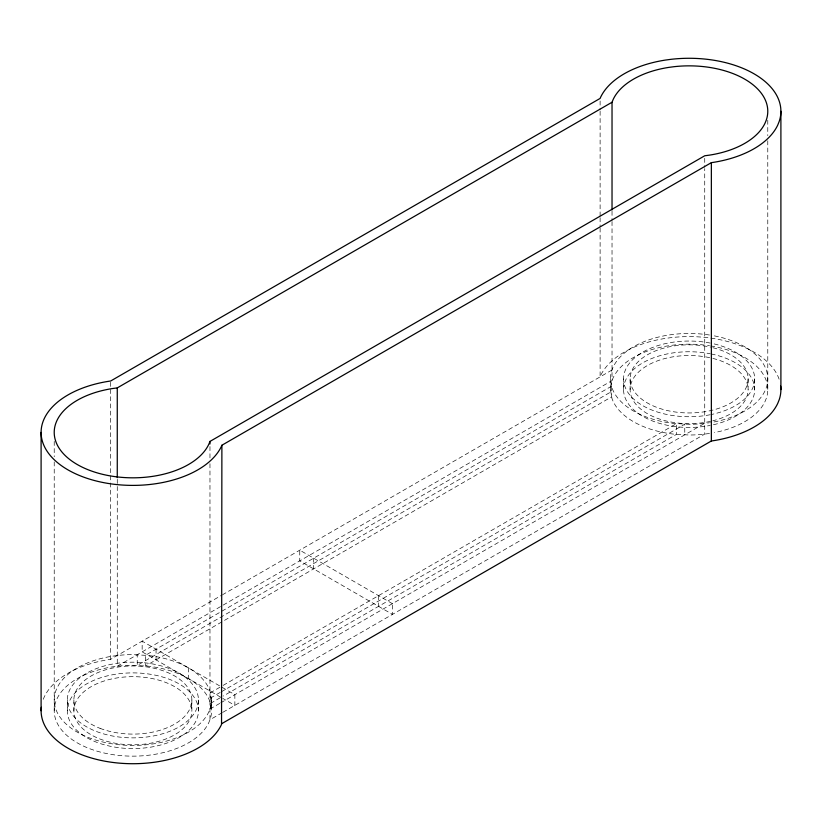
<?xml version="1.0" encoding="UTF-8"?>
<svg xmlns="http://www.w3.org/2000/svg" width="822" height="822" viewBox="0 0 822 822"><rect width="100%" height="100%" fill="white"/><g stroke="black" fill="none" stroke-linecap="round" stroke-linejoin="round"><path stroke-width="0.62" stroke-dasharray="4.11 3.08" d="M611.969 370.023L222.741 594.625M43.278 699.265A91.787 52.988 0 0 1 109.131 659.552L110.641 659.347L222.063 595.015M219.906 687.254L210.473 692.699L210.473 703.406L219.906 697.96M223.173 685.363L676.424 423.679L676.424 434.386L223.173 696.07M220.132 692.473L211.398 697.518L211.398 708.215M221.221 691.847L684.767 424.224L684.767 434.93M209.97 709.047L220.132 703.18M220.789 702.8L704.464 423.433M222.197 712.684L209.97 719.753L209.97 463.228M222.957 712.253L704.731 434.098L704.731 168.602M709.478 433.461L704.464 434.139A78.665 45.416 0 0 1 689.113 435.013L673.773 434.139A78.665 45.416 0 0 1 611.969 398.454L610.458 389.597A78.665 45.416 0 0 1 611.969 380.73L613.14 377.843A78.665 45.416 0 0 1 668.759 345.723L673.773 345.045A78.665 45.416 0 0 1 709.478 345.723M220.954 697.354L142.155 651.856L142.155 641.15L234.856 694.672L234.856 705.379L222.803 698.423M709.478 335.016A78.665 45.416 0 0 0 673.773 334.349L668.759 335.016A78.665 45.416 0 0 0 610.458 378.891L611.969 387.748A78.665 45.416 0 0 0 673.773 423.433L689.113 424.306A78.665 45.416 0 0 0 709.478 422.755M211.542 700.025L210.031 691.168A78.665 45.416 0 0 0 148.227 655.483L132.887 654.61A78.665 45.416 0 0 0 117.536 655.483L112.522 656.162A78.665 45.416 0 0 0 77.258 732.145A78.665 45.416 0 0 0 208.86 711.78L210.031 708.893A78.665 45.416 0 0 0 211.542 700.025L211.542 710.732A78.665 45.416 0 0 1 210.031 719.589L208.86 722.487A78.665 45.416 0 0 1 77.258 742.852A78.665 45.416 0 0 1 112.522 666.868L117.536 666.19A78.665 45.416 0 0 1 132.887 665.317L148.227 666.19A78.665 45.416 0 0 1 210.031 701.875L211.542 710.732M767.779 120.248L767.779 135.64M767.779 140.768L767.779 389.597M754.668 378.891L754.668 389.597A65.555 37.843 0 0 1 711.205 425.231M748.112 378.891L748.112 389.597A58.999 34.062 0 0 1 712.88 420.772M704.731 158.338L704.731 167.318M630.125 378.891L630.125 389.597M710.187 343.051A65.555 37.843 0 0 0 623.569 378.891L623.569 389.597A65.555 37.843 0 0 0 710.187 425.426M612.03 211.275L612.03 220.255M612.03 221.529L612.03 380.576L117.269 666.231L117.269 478.969M610.458 378.891L610.602 392.104L137.233 665.399L137.233 654.692M600.111 100.993L600.111 109.973M600.111 111.258L600.111 216.422M600.111 217.707L600.111 226.687M600.111 227.971L600.111 376.753L600.461 375.88A91.787 52.988 0 0 1 665.368 338.407L671.214 337.626A91.787 52.988 0 0 1 779.831 381.531M378.552 595.662L378.552 606.359M313.655 558.189L313.655 568.896M209.97 446.552L209.97 458.101M198.431 700.025L198.431 710.732A65.555 37.843 0 0 1 100.109 743.509A65.555 37.843 0 0 1 100.109 677.955A65.555 37.843 0 0 1 198.431 710.732M191.875 700.025L191.875 710.732A58.999 34.062 0 0 1 103.387 740.232A58.999 34.062 0 0 1 103.387 681.233A58.999 34.062 0 0 1 191.875 710.732M188.505 667.916L188.505 678.623M156.057 649.185L156.057 659.881M110.641 382.302L110.641 659.347M73.888 700.025L73.888 710.732M67.332 700.025L67.332 710.732M54.221 441.383L54.221 456.775M54.221 461.902L54.221 710.732M710.722 345.918A78.665 45.416 0 0 1 766.268 398.454L765.097 401.352A78.665 45.416 0 0 1 714.4 432.598M714.4 335.879A78.665 45.416 0 0 1 766.268 387.748L765.097 390.645A78.665 45.416 0 0 1 710.722 422.559M711.205 353.953A65.555 37.843 0 0 1 754.668 389.597M623.569 389.597A65.555 37.843 0 0 1 710.187 353.758M712.88 358.413A58.999 34.062 0 0 1 748.112 389.597M710.506 421.337A58.999 34.062 0 0 1 630.125 389.217A58.999 34.062 0 0 1 711.698 358.125M712.88 347.706A58.999 34.062 0 0 1 724.696 406.058A58.999 34.062 0 0 1 630.679 383.576A58.999 34.062 0 0 1 710.506 347.141M714.205 343.925A65.555 37.843 0 0 1 754.647 379.815A65.555 37.843 0 0 1 711.205 414.524M710.187 414.73A65.555 37.843 0 0 1 623.569 378.891M611.527 386.217L145.576 655.237L145.576 665.933L611.527 396.923L611.527 386.217M392.464 603.687L299.753 550.165L299.753 560.871L392.464 614.394L392.464 603.687M100.099 728.354A58.999 34.062 0 0 0 191.752 702.255A58.999 34.062 0 0 0 106.788 669.478A58.999 34.062 0 0 0 100.099 728.354M96.462 731.498A65.555 37.843 0 0 0 198.297 702.502A65.555 37.843 0 0 0 103.891 666.087A65.555 37.843 0 0 0 96.462 731.498"/><path stroke-width="1.23" d="M209.97 441.424L208.86 444.157A78.665 45.416 0 0 1 77.258 464.522A78.665 45.416 0 0 1 112.522 388.539L117.269 387.902L612.03 102.247L613.14 99.513A78.665 45.416 0 0 1 668.759 67.394L673.773 66.726A78.665 45.416 0 0 1 766.268 120.125L765.097 123.023A78.665 45.416 0 0 1 709.478 155.132L704.731 155.769L209.97 441.424L209.97 443.993M221.889 445.247L221.539 446.12A91.787 52.988 0 0 1 67.979 469.876A91.787 52.988 0 0 1 109.131 381.223L110.641 381.018L600.111 98.424L600.461 97.551A91.787 52.988 0 0 1 665.368 60.078L671.214 59.297A91.787 52.988 0 0 1 779.133 121.605L777.776 124.985A91.787 52.988 0 0 1 712.869 162.448L711.359 162.653L221.889 445.247L221.539 724.449A91.787 52.988 0 0 1 117.926 763.011A91.787 52.988 0 0 1 41.295 707.269M221.889 723.576L711.359 440.982L712.869 440.777A91.787 52.988 0 0 0 777.776 403.304L779.133 399.934A91.787 52.988 0 0 0 780.705 386.124M780.9 111.268L780.9 389.597M711.359 162.653L711.359 440.982M612.03 102.247L612.03 209.99M117.269 387.902L117.269 477.685M41.1 432.403L41.1 710.732"/></g></svg>
